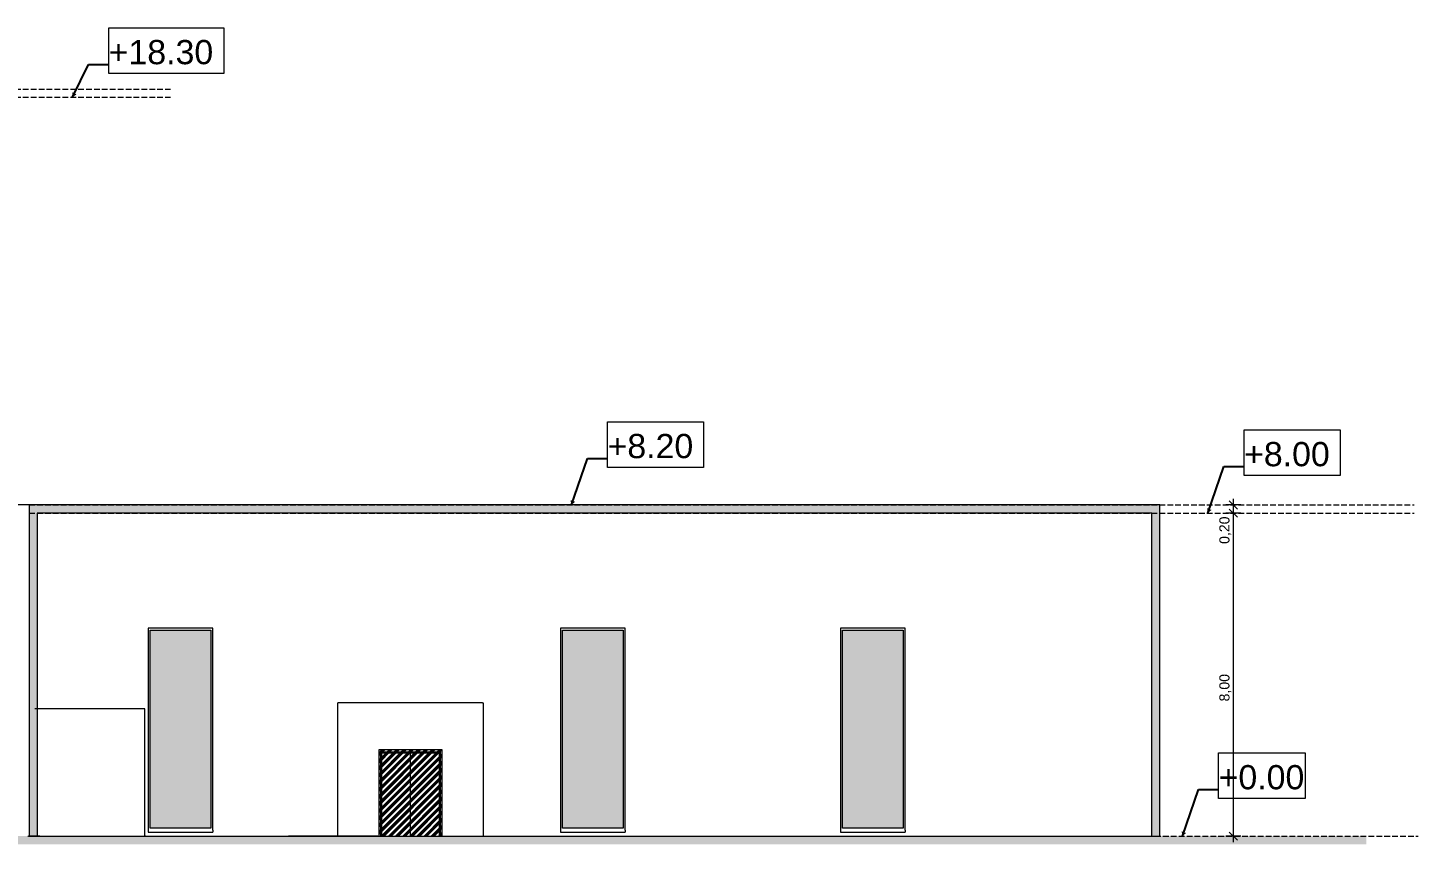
# Model space of a CAD drawing. Header units: millimetres. Extents: x 365175 to 2667127, y -330297 to -162108.
# Drawn here: x 2511105 to 2545515, y -261299 to -241083 of the extents above; entities that cross this region are included whole.
import ezdxf

# ---------------------------------------------------------------- set-up
doc = ezdxf.new("R2010")
doc.units = ezdxf.units.MM
doc.header["$MEASUREMENT"] = 0
doc.linetypes.add('Hidden Line', pattern=[195.611112, 141.111112, -54.5])
for name, color, linetype in [('ASSIETTE', 7, 'Continuous'), ('Cotations - 1_100', 7, 'Continuous'), ('Cotations - Altitudes & Niveaux', 7, 'Continuous'), ('Sols_ Dalles', 7, 'Continuous'), ('Structure - Murs extérieurs', 7, 'Continuous')]:
    doc.layers.add(name, color=color, linetype=linetype)
doc.styles.add('STYLE_GENERE_4', font='')
doc.styles.add('STYLE_GENERE_7', font='')
doc.styles.get('STYLE_GENERE_4').set_extended_font_data('Arial')
doc.styles.get('STYLE_GENERE_7').set_extended_font_data('Arial Unicode MS')
doc.dimstyles.new('STYLE_GENERE__5', dxfattribs={"dimtxt": 250, "dimasz": 190, "dimexe": 0.18, "dimexo": 0.0625, "dimgap": 0, "dimtad": 1, "dimlfac": 0.001, "dimzin": 0, "dimdsep": 46, "dimtxsty": 'STYLE_GENERE_4', "dimblk": 'ARROWHEAD_6', "dimblk1": 'ARROWHEAD_6', "dimblk2": 'ARROWHEAD_6', "dimcen": 0.09, "dimse1": 1, "dimse2": 1, "dimclrd": 5, "dimclre": 5, "dimclrt": 5, "dimazin": 0, "dimtfac": 1, "dimtdec": 4, "dimtmove": 0, "dimatfit": 3, "dimfxl": 0, "dimtolj": 1, "dimtzin": 0, "dimarcsym": 0})
doc.dimstyles.new('STYLE_GENERE__6', dxfattribs={"dimtxt": 0.18, "dimasz": 114, "dimexe": 0.18, "dimexo": 0.0625, "dimgap": 0, "dimtad": 0, "dimtih": 1, "dimtoh": 1, "dimdec": 4, "dimzin": 0, "dimdsep": 46, "dimcen": 0.09, "dimadec": 0, "dimazin": 0, "dimtfac": 1, "dimtdec": 4, "dimtmove": 0, "dimatfit": 3, "dimldrblk": 'ARROWHEAD_16', "dimfxl": 0, "dimtolj": 1, "dimtzin": 0, "dimarcsym": 0})

# ---------------------------------------------------------------- blocks, each defined once
blk = doc.blocks.new('*D1937', base_point=(2279709, -320471))
at = {"layer": 'Cotations - 1_100', "color": 5, "linetype": 'Continuous', "lineweight": 5}
for p, q in [((2541127, -253099), (2540752, -253099)), ((2541040, -253199), (2540840, -252999)), ((2540940, -261099), (2540940, -253099)), ((2541127, -261099), (2540752, -261099)), ((2540840, -260999), (2541040, -261199)), ((2540940, -261249), (2540940, -261099))]:
    blk.add_line(p, q, dxfattribs=at)
at = {"layer": 'Cotations - 1_100', "color": 5, "lineweight": 5, "char_height": 250, "attachment_point": 7, "rotation": 90, "style": 'STYLE_GENERE_4'}
for s, insert in [('\\A1;{\\pql;\\fArial|b0|i0|c0|p38;0,20}', (2540890, -253864)), ('\\A1;{\\pql;\\fArial|b0|i0|c0|p38;8,00}', (2540890, -257764))]:
    blk.add_mtext(s, dxfattribs=dict(at, insert=insert))
blk = doc.blocks.new('ARROWHEAD_6')
at = {"color": 0, "linetype": 'Continuous', "lineweight": 0}
for p, q in [((0, 0), (-1, 0)), ((-0.5, -0.5), (0.5, 0.5))]:
    blk.add_line(p, q, dxfattribs=at)
blk = doc.blocks.new('*D1938', base_point=(2279709, -320471))
at = {"layer": 'Cotations - 1_100', "color": 5, "linetype": 'Continuous', "lineweight": 5}
for p, q in [((2541127, -252899), (2540752, -252899)), ((2540840, -252799), (2541040, -252999)), ((2540940, -252899), (2540940, -252749)), ((2540940, -253099), (2540940, -252899)), ((2541127, -253099), (2540752, -253099)), ((2541040, -253199), (2540840, -252999))]:
    blk.add_line(p, q, dxfattribs=at)
blk = doc.blocks.new('ARROWHEAD_16')
at = {"linetype": 'Continuous', "lineweight": 0}
blk.add_hatch(color=0, dxfattribs=at).paths.add_polyline_path([(-0.9093, 0.525), (0, 0), (-0.9093, -0.525)])
at = {"color": 0, "linetype": 'Continuous', "lineweight": 0}
blk.add_line((0, 0), (-1, 0), dxfattribs=at)

msp = doc.modelspace()

# ---------------------------------------------------------------- hatches: boundary and pattern name
at = {"linetype": 'Continuous', "lineweight": 0, "true_color": 0x3f3f3f}
msp.add_hatch(color=250, dxfattribs=at).paths.add_polyline_path([(2511339.239, -261099.304), (2511339.239, -253099.304), (2538919.241, -253099.304), (2538919.241, -261099.304), (2539119.241, -261099.304), (2539119.241, -252899.304), (2511139.239, -252899.304), (2511139.239, -261099.304), (2511209.239, -261099.304), (2511319.239, -261099.304)])
at = {"linetype": 'Continuous', "lineweight": 0, "true_color": 0x01d4fc}
for points in [[(2514133.792, -255999.304), (2514133.792, -260899.304), (2515633.792, -260899.304), (2515633.792, -255999.304)], [(2524336.226, -255999.304), (2524336.226, -260899.304), (2525836.226, -260899.304), (2525836.226, -255999.304)], [(2531267.857, -255999.304), (2531267.857, -260899.304), (2532767.857, -260899.304), (2532767.857, -255999.304)]]:
    msp.add_hatch(color=140, dxfattribs=at).paths.add_polyline_path(points)
at = {"linetype": 'Continuous', "lineweight": 5, "true_color": 0xa8b218}
h = msp.add_hatch(dxfattribs=at)
h.set_pattern_fill('Bois_agglomérés_0005', color=54, style=0, pattern_type=2)
h.set_pattern_definition([(45, (2279708.67, -320470.93), (-88.38835, 88.38835), []), (45, (2279690.99, -320453.25), (-88.38835, 88.38835), []), (45, (2279673.31, -320435.58), (-88.38835, 88.38835), [])])
h.paths.add_polyline_path([(2519789.017, -258962.304), (2521363.017, -258962.304), (2521363.017, -261099.304), (2519789.017, -261099.304)])
at = {"linetype": 'Continuous', "lineweight": 0, "true_color": 0x6f6f6f}
msp.add_hatch(color=8, dxfattribs=at).paths.add_polyline_path([(2444439.837, -261099.304), (2544229.959, -261099.304), (2544229.959, -261299.304), (2444439.837, -261299.304)])

# ---------------------------------------------------------------- linework, layer by layer
at = {"color": 7, "linetype": 'Continuous', "lineweight": 5}
for p, q in [((2515683.792, -255949.304), (2514083.792, -255949.304)), ((2514083.792, -255949.304), (2514083.792, -255999.304)), ((2514083.792, -255999.304), (2514083.792, -260899.304)), ((2514133.792, -256029.603), (2514133.792, -255999.304)), ((2514133.792, -255999.304), (2515633.792, -255999.304)), ((2515633.792, -255999.304), (2515633.792, -256029.603)), ((2515683.792, -255999.304), (2515683.792, -255949.304)), ((2515683.792, -260899.304), (2515683.792, -255999.304)), ((2525886.226, -255949.304), (2524286.226, -255949.304)), ((2524286.226, -255949.304), (2524286.226, -255999.304)), ((2524286.226, -255999.304), (2524286.226, -260899.304)), ((2524336.226, -256029.603), (2524336.226, -255999.304)), ((2524336.226, -255999.304), (2525836.226, -255999.304)), ((2525836.226, -255999.304), (2525836.226, -256029.603)), ((2525886.226, -255999.304), (2525886.226, -255949.304)), ((2525886.226, -260899.304), (2525886.226, -255999.304)), ((2532817.857, -255949.304), (2531217.857, -255949.304)), ((2531217.857, -255949.304), (2531217.857, -255999.304)), ((2531217.857, -255999.304), (2531217.857, -260899.304)), ((2531267.857, -256029.603), (2531267.857, -255999.304)), ((2531267.857, -255999.304), (2532767.857, -255999.304)), ((2532767.857, -255999.304), (2532767.857, -256029.603)), ((2532817.857, -255999.304), (2532817.857, -255949.304)), ((2532817.857, -260899.304), (2532817.857, -255999.304)), ((2514133.792, -260899.304), (2514133.792, -256029.603)), ((2515633.792, -256029.603), (2515633.792, -260899.304)), ((2524336.226, -260899.304), (2524336.226, -256029.603)), ((2525836.226, -256029.603), (2525836.226, -260899.304)), ((2531267.857, -260899.304), (2531267.857, -256029.603)), ((2532767.857, -256029.603), (2532767.857, -260899.304)), ((2511105.239, -261099.304), (2511124.239, -261099.304)), ((2514083.792, -260899.304), (2514083.792, -260949.304)), ((2514083.792, -260949.304), (2514083.792, -260999.304)), ((2514083.792, -260999.304), (2515683.792, -260999.304)), ((2515633.792, -260899.304), (2514133.792, -260899.304)), ((2515683.792, -260949.304), (2515683.792, -260899.304)), ((2515683.792, -260949.304), (2515683.792, -260999.304)), ((2524286.226, -260899.304), (2524286.226, -260949.304)), ((2524286.226, -260949.304), (2524286.226, -260999.304)), ((2524286.226, -260999.304), (2525886.226, -260999.304)), ((2525836.226, -260899.304), (2524336.226, -260899.304)), ((2525886.226, -260949.304), (2525886.226, -260899.304)), ((2525886.226, -260949.304), (2525886.226, -260999.304)), ((2531217.857, -260899.304), (2531217.857, -260949.304)), ((2531217.857, -260949.304), (2531217.857, -260999.304)), ((2531217.857, -260999.304), (2532817.857, -260999.304)), ((2532767.857, -260899.304), (2531267.857, -260899.304)), ((2532817.857, -260949.304), (2532817.857, -260899.304)), ((2532817.857, -260949.304), (2532817.857, -260999.304))]:
    msp.add_line(p, q, dxfattribs=at)
at = {"color": 7, "linetype": 'Continuous', "lineweight": 5, "flags": 128}
msp.add_lwpolyline([(2511404.239, -261099.304), (2511389.239, -261099.304), (2511319.239, -261099.304), (2511209.239, -261099.304), (2511139.239, -261099.304), (2511124.239, -261099.304)], dxfattribs=at)
at = {"layer": 'ASSIETTE', "color": 7, "linetype": 'Hidden Line', "lineweight": 5}
for p, q in [((2467558.039, -242599.304), (2514639.301, -242599.304)), ((2467558.039, -242799.304), (2514639.301, -242799.304)), ((2511139.239, -252899.304), (2545414.768, -252899.304)), ((2511139.239, -253099.304), (2545414.768, -253099.304)), ((2539003.027, -261099.304), (2545514.533, -261099.304))]:
    msp.add_line(p, q, dxfattribs=at)
at = {"layer": 'ASSIETTE', "color": 7, "linetype": 'Continuous', "lineweight": 5}
msp.add_line((2511139.239, -252899.304), (2468342.666, -252899.304), dxfattribs=at)
for points in [[(2539119.241, -252899.304), (2511139.239, -252899.304), (2511139.239, -261099.304), (2539119.241, -261099.304)], [(2538919.241, -253099.304), (2511339.239, -253099.304), (2511339.239, -261099.304), (2538919.241, -261099.304)]]:
    msp.add_lwpolyline(points, close=True, dxfattribs=at)
at = {"layer": 'Cotations - Altitudes & Niveaux', "color": 176, "linetype": 'Continuous', "lineweight": 5, "true_color": 0x000066, "flags": 128}
for points in [[(2513106.403, -241083.009), (2515952.524, -241083.009), (2515952.524, -242212.424), (2513106.403, -242212.424)], [(2525452.724, -250838.188), (2527830.138, -250838.188), (2527830.138, -251967.601), (2525452.724, -251967.601)], [(2541205.36, -251038.184), (2543582.772, -251038.184), (2543582.772, -252167.601), (2541205.36, -252167.601)], [(2540575.554, -259038.188), (2542715.793, -259038.188), (2542715.793, -260167.601), (2540575.554, -260167.601)]]:
    msp.add_lwpolyline(points, close=True, dxfattribs=at)
at = {"layer": 'Sols_ Dalles', "color": 250, "linetype": 'Continuous', "lineweight": 5, "true_color": 0x1f1f1f}
msp.add_line((2511104.239, -261099.304), (2511105.239, -261099.304), dxfattribs=at)
at = {"layer": 'Structure - Murs extérieurs', "color": 7, "linetype": 'Continuous', "lineweight": 5}
for p, q in [((2513999.503, -257949.304), (2511281.642, -257949.304)), ((2513999.503, -261099.304), (2513999.503, -257949.304)), ((2518775.048, -261099.304), (2518775.048, -257799.304)), ((2522361.672, -257799.304), (2518775.048, -257799.304)), ((2522361.672, -257799.304), (2522376.672, -257799.304)), ((2522376.672, -257799.304), (2522376.672, -261099.304)), ((2519789.017, -258962.304), (2519789.017, -261099.304)), ((2521363.017, -258962.304), (2519789.017, -258962.304)), ((2519839.017, -261099.304), (2519839.017, -259012.304)), ((2519839.017, -259012.304), (2521313.017, -259012.304)), ((2519866.017, -261099.304), (2519866.017, -259039.304)), ((2519866.017, -259039.304), (2521286.017, -259039.304)), ((2520576.017, -261099.304), (2520576.017, -259039.304)), ((2521286.017, -259039.304), (2521286.017, -261099.304)), ((2521313.017, -259012.304), (2521313.017, -261099.304)), ((2521363.017, -261099.304), (2521363.017, -258962.304)), ((2514018.503, -261099.304), (2513999.503, -261099.304)), ((2519770.54, -261099.304), (2517560.048, -261099.304)), ((2536224.977, -261099.304), (2536243.977, -261099.304))]:
    msp.add_line(p, q, dxfattribs=at)

# ---------------------------------------------------------------- texts
at = {"layer": 'Cotations - Altitudes & Niveaux', "color": 7, "linetype": 'Continuous', "lineweight": 5, "char_height": 600, "attachment_point": 7, "style": 'STYLE_GENERE_7'}
for s, insert in [('\\A1;{\\pql;\\fArial Unicode MS|b0|i0|c0|p34;+18.\\fArial Unicode MS|b0|i0|c0|p34;3\\fArial Unicode MS|b0|i0|c0|p34;0 }', (2513106.403, -241993.346)), ('\\A1;{\\pql;\\fArial Unicode MS|b0|i0|c0|p34;+\\fArial Unicode MS|b0|i0|c0|p34;8.20\\fArial Unicode MS|b0|i0|c0|p34; }', (2525452.724, -251748.525)), ('\\A1;{\\pql;\\fArial Unicode MS|b0|i0|c0|p34;+8.\\fArial Unicode MS|b0|i0|c0|p34;0\\fArial Unicode MS|b0|i0|c0|p34;0 }', (2541205.36, -251948.52)), ('\\A1;{\\pql;\\fArial Unicode MS|b0|i0|c0|p34;+\\fArial Unicode MS|b0|i0|c0|p34;0.00}', (2540575.554, -259948.525))]:
    msp.add_mtext(s, dxfattribs=dict(at, insert=insert))

# ---------------------------------------------------------------- dimensions: what is measured, and where the dimension line sits
at = {"layer": 'Cotations - 1_100', "color": 5, "linetype": 'Continuous', "lineweight": 5}
for base, p1, p2, picture, middle in [((2540939.895, -252899.304), (2545414.768, -253099.304), (2539119.241, -252899.304), '*D1938', (2540764.895, -253539.743)), ((2540939.895, -253099.304), (2539119.241, -261099.304), (2545414.768, -253099.304), '*D1937', (2540764.895, -257439.743))]:
    dim = msp.add_linear_dim(base=base, p1=p1, p2=p2, angle=90, dimstyle='STYLE_GENERE__5', dxfattribs=at)
    dim.commit()
    dim.dimension.update_dxf_attribs({"geometry": picture, "text_midpoint": middle, "dimtype": 160, "text_rotation": 90})

# ---------------------------------------------------------------- leaders
at = {"layer": 'Cotations - Altitudes & Niveaux', "color": 176, "linetype": 'Continuous', "lineweight": 5, "true_color": 0x000066, "annotation_type": 0, "has_hookline": 1, "hookline_direction": 0}
for points, text_width in [([(2512211.977, -242799.304), (2512606.403, -241993.346), (2513106.403, -241993.346)], 2504.203), ([(2524558.298, -252899.304), (2524952.724, -251748.525), (2525452.724, -251748.525)], 2308.659), ([(2540310.933, -253099.304), (2540705.36, -251948.52), (2541205.36, -251948.52)], 2037.668), ([(2539681.127, -261099.304), (2540075.554, -259948.525), (2540575.554, -259948.525)], 2037.668)]:
    msp.add_leader(points, dimstyle='STYLE_GENERE__6', dxfattribs=dict(at, text_width=text_width))

doc.saveas('drawing.dxf')
